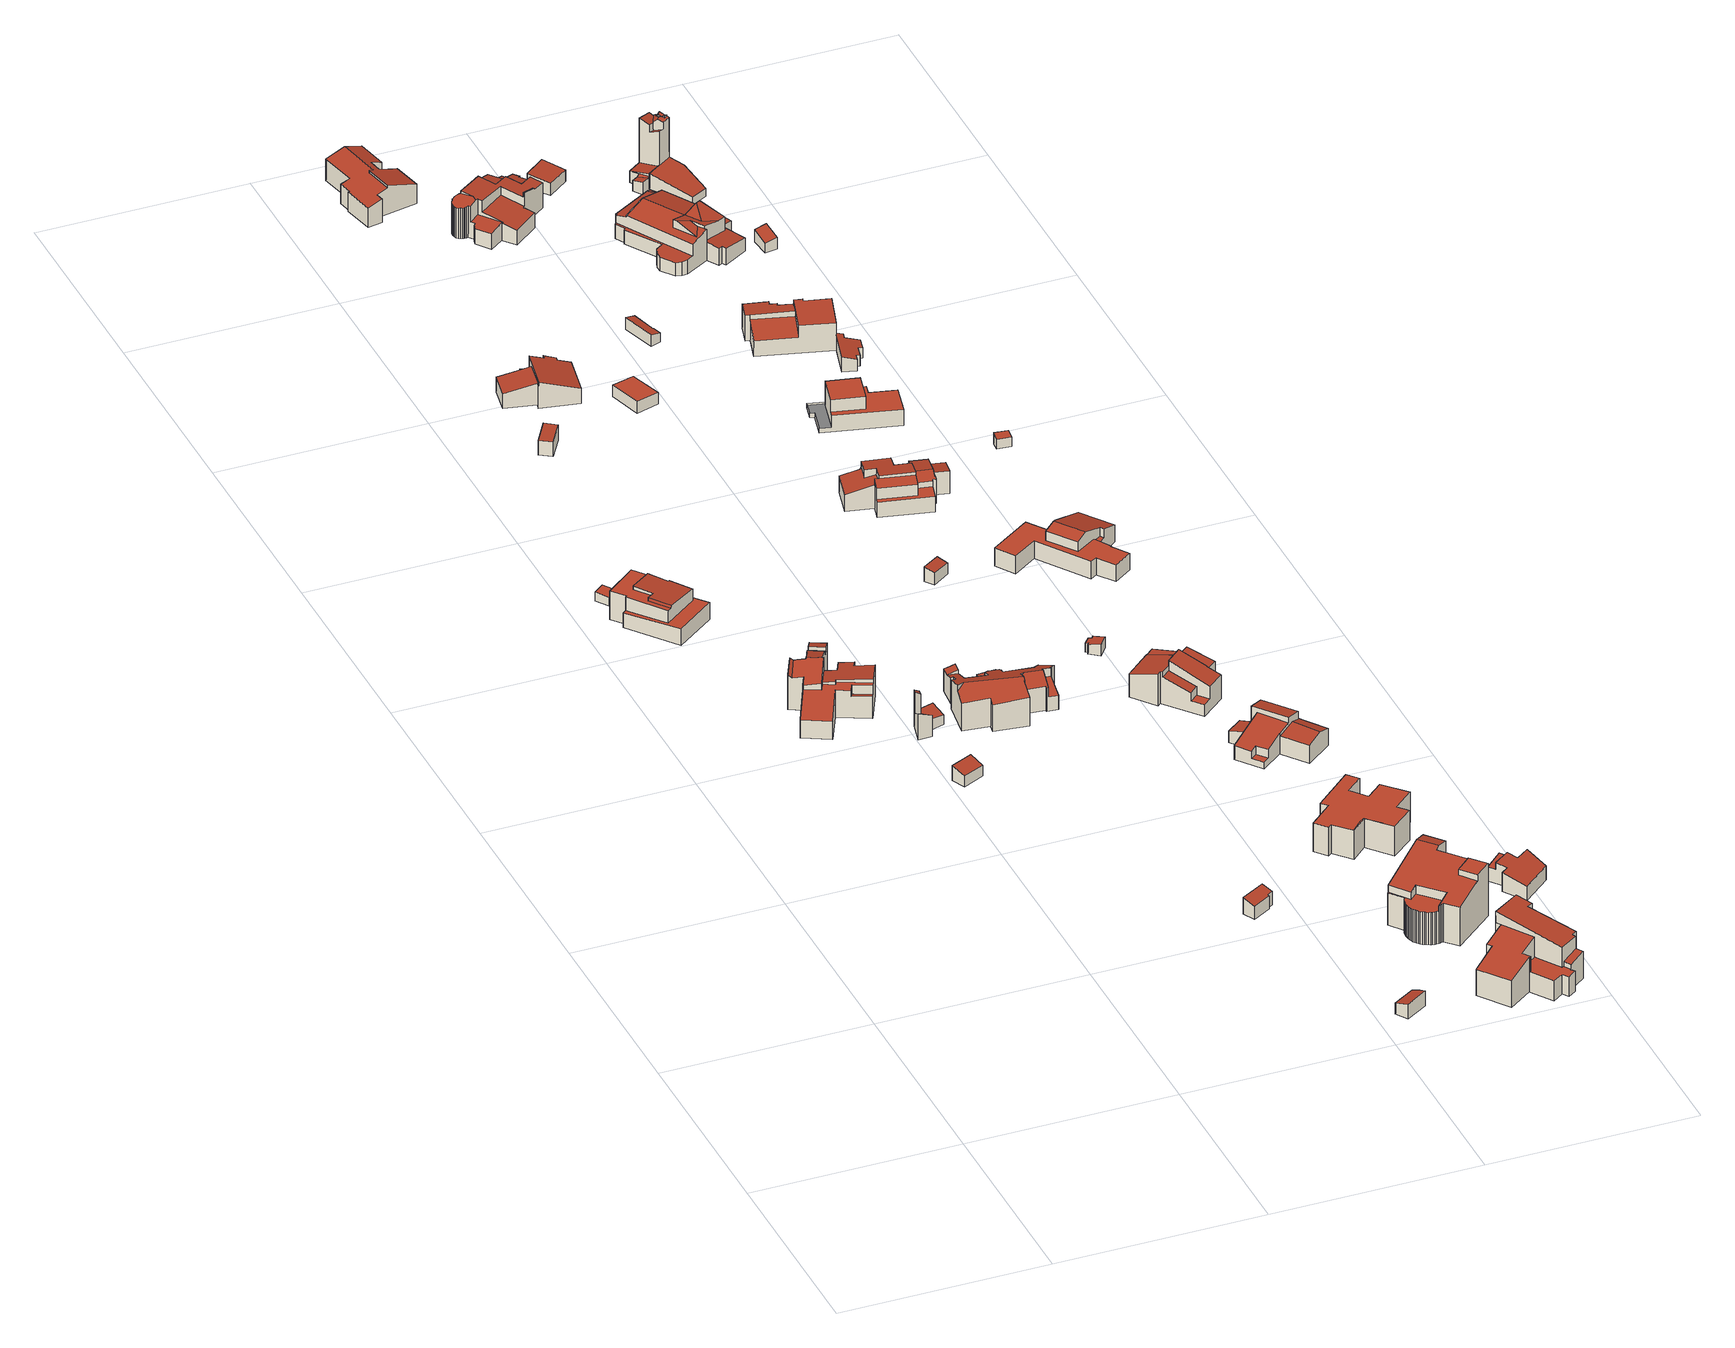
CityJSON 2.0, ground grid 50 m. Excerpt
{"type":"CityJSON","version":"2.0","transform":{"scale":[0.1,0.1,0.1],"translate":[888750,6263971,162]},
"CityObjects":{
"building1":{"type":"Building","geometry":[{"type":"Solid","lod":"2","boundaries":[[[[0,1,2,3]],[[0,4,5,1]],[[3,6,4,0]],[[6,3,2,7]],[[7,2,1,5]],[[5,4,6,7]]]],"semantics":{"surfaces":[{"type":"RoofSurface"},{"type":"WallSurface"},{"type":"GroundSurface"}],"values":[[0,1,1,1,1,2]]}}]},
"building2":{"type":"Building","geometry":[{"type":"Solid","lod":"2","boundaries":[[[[8,9,10,11,12,13,14,15]],[[16,17,18,19,20,21,22,23]],[[15,18,17,8]],[[11,24,25,12]],[[10,26,24,11]],[[19,27,28,20]],[[14,29,27,19,18,15]],[[25,24,26,30,31,32,28,27,29,33]],[[13,33,29,14]],[[12,25,33,13]],[[8,17,16,34,35,9]],[[34,16,23,36]],[[36,23,22,37]],[[37,22,21,38]],[[38,21,20,28,32,39]],[[39,32,31,40]],[[40,31,30,41]],[[41,30,26,10,9,35]],[[35,34,36,37,38,39,40,41]]]],"semantics":{"surfaces":[{"type":"RoofSurface"},{"type":"WallSurface"},{"type":"GroundSurface"}],"values":[[0,0,1,1,1,1,1,0,0,1,1,1,1,1,1,1,1,1,2]]}}]},
"building3":{"type":"Building","geometry":[{"type":"Solid","lod":"2","boundaries":[[[[42,43,44,45]],[[45,46,47,48,49,50,51,52,53,54,55,42]],[[43,56,57,58,59,60,61,62,63,64,44]],[[65,66,67,68]],[[42,55,69,70,56,43]],[[71,72,73,74]],[[52,75,76,53]],[[62,77,78,63]],[[58,79,59]],[[61,80,81,77,62]],[[82,73,72,83]],[[69,84,76,75,85,86,87,88,89,70]],[[59,79,68,67,90,91,60]],[[81,80,92,93,94,95]],[[53,76,84,54]],[[96,97,98,99]],[[54,84,69,55]],[[91,90,93,92]],[[50,98,97,51]],[[60,91,92,80,61]],[[82,83,66,65]],[[49,99,98,50]],[[89,88,100,101]],[[100,88,87,102]],[[102,87,86,103]],[[103,86,85,104]],[[104,85,75,52,51,97,96,105]],[[95,94,106,107]],[[106,94,93,90,67,66,83,72,71,108]],[[48,47,109,110]],[[109,47,46,111]],[[44,64,112,111,46,45]],[[112,64,63,78,113]],[[57,56,70,89,101,114]],[[108,71,74,115]],[[115,74,73,82,65,68,79,58,57,114]],[[105,96,99,49,48,110]],[[113,78,77,81,95,107]],[[107,106,108,115,114,101,100,102,103,104,105,110,109,111,112,113]]]],"semantics":{"surfaces":[{"type":"WallSurface"},{"type":"RoofSurface"},{"type":"GroundSurface"}],"values":[[0,1,1,0,0,1,0,1,0,0,0,1,1,1,0,1,0,0,0,0,1,0,0,0,0,0,0,0,0,0,0,0,0,0,0,0,0,0,2]]}}]},
"building4":{"type":"Building","geometry":[{"type":"Solid","lod":"2","boundaries":[[[[116,117,118,119]],[[118,117,120,121]],[[120,117,116,122]],[[119,123,122,116]],[[123,119,118,121]],[[121,120,122,123]]]],"semantics":{"surfaces":[{"type":"RoofSurface"},{"type":"WallSurface"},{"type":"GroundSurface"}],"values":[[0,1,1,1,1,2]]}}]},
"building5":{"type":"Building","geometry":[{"type":"Solid","lod":"2","boundaries":[[[[124,125,126,127]],[[128,129,130,131,132,133]],[[134,135,136,137,138,139]],[[126,135,134,131,130,127]],[[125,136,135,126]],[[132,131,134,139]],[[133,140,141,128]],[[133,132,139,138,142,140]],[[129,128,141,143]],[[127,130,129,143,144,124]],[[142,138,137,145]],[[145,137,136,125,124,144]],[[142,145,144,143,141,140]]]],"semantics":{"surfaces":[{"type":"RoofSurface"},{"type":"WallSurface"},{"type":"GroundSurface"}],"values":[[0,0,0,1,1,1,1,1,1,1,1,1,2]]}}]},
"building6":{"type":"Building","geometry":[{"type":"Solid","lod":"2","boundaries":[[[[146,147,148,149]],[[149,150,151,146]],[[150,149,148,152]],[[152,148,147,153]],[[153,147,146,151]],[[151,150,152,153]]]],"semantics":{"surfaces":[{"type":"RoofSurface"},{"type":"WallSurface"},{"type":"GroundSurface"}],"values":[[0,1,1,1,1,2]]}}]},
"building7":{"type":"Building","geometry":[{"type":"Solid","lod":"2","boundaries":[[[[154,155,156,157,158,159,160,161]],[[162,163,164,165,166,167,168,169]],[[157,170,171,166,165,158]],[[154,172,173,155]],[[171,170,174,175]],[[167,166,171,175]],[[173,172,176,177]],[[155,173,177,178,179,156]],[[161,160,180,181]],[[180,160,159,182]],[[158,165,164,183,182,159]],[[183,164,163,184]],[[184,163,162,185]],[[185,162,169,186]],[[186,169,168,187]],[[187,168,167,175,174,188]],[[156,179,188,174,170,157]],[[178,177,176,189]],[[161,181,189,176,172,154]],[[181,180,182,183,184,185,186,187,188,179,178,189]]]],"semantics":{"surfaces":[{"type":"RoofSurface"},{"type":"WallSurface"},{"type":"GroundSurface"}],"values":[[0,0,1,1,0,1,0,1,1,1,1,1,1,1,1,1,1,1,1,2]]}}]},
"building8":{"type":"Building","geometry":[{"type":"Solid","lod":"2","boundaries":[[[[190,191,192,193,194,195]],[[195,196,197,190]],[[196,195,194,198]],[[198,194,193,199]],[[199,193,192,200]],[[200,192,191,201]],[[201,191,190,197]],[[197,196,198,199,200,201]]]],"semantics":{"surfaces":[{"type":"RoofSurface"},{"type":"WallSurface"},{"type":"GroundSurface"}],"values":[[0,1,1,1,1,1,1,2]]}}]},
"building9":{"type":"Building","geometry":[{"type":"Solid","lod":"2","boundaries":[[[[202,203,204,205,206]],[[206,205,207,208]],[[207,205,204,209]],[[209,204,203,210]],[[210,203,202,211]],[[211,202,206,208]],[[208,207,209,210,211]]]],"semantics":{"surfaces":[{"type":"RoofSurface"},{"type":"WallSurface"},{"type":"GroundSurface"}],"values":[[0,1,1,1,1,1,2]]}}]},
"building10":{"type":"Building","geometry":[{"type":"Solid","lod":"2","boundaries":[[[[212,213,214,215,216,217,218,219,220,221,222,223,224,225,226,227,228,229,230,231,232,233,234,235,236,237,238]],[[229,239,240,241,242,243,244,245,230]],[[228,239,229]],[[230,245,246,247,231]],[[233,248,249,250,234]],[[218,251,252,219]],[[253,254,255,256,252,251,257]],[[222,258,223]],[[258,259,260,223]],[[217,257,251,218]],[[232,247,246,261,262,248,233]],[[231,247,232]],[[234,250,263,235]],[[263,250,249,264]],[[213,265,266,214]],[[212,267,265,213]],[[238,268,267,212]],[[268,238,237,269]],[[269,237,236,270]],[[270,236,235,263,264,271]],[[226,272,273,227]],[[225,274,272,226]],[[224,275,274,225]],[[223,260,276,275,224]],[[220,277,278,221]],[[219,252,256,279,277,220]],[[215,280,281,216]],[[214,266,280,215]],[[244,243,282,283]],[[282,243,242,284]],[[284,242,241,285]],[[285,241,240,286]],[[286,240,239,228,227,273]],[[262,261,287,288]],[[287,261,246,245,244,283]],[[271,264,249,248,262,288]],[[279,256,255,289]],[[289,255,254,290]],[[290,254,253,291]],[[291,253,257,217,216,281]],[[276,260,259,292]],[[292,259,258,222,221,278]],[[278,277,279,289,290,291,281,280,266,265,267,268,269,270,271,288,287,283,282,284,285,286,273,272,274,275,276,292]]]],"semantics":{"surfaces":[{"type":"RoofSurface"},{"type":"WallSurface"},{"type":"GroundSurface"}],"values":[[0,0,1,1,1,1,0,1,0,1,0,1,1,0,1,1,1,1,1,1,1,1,1,1,1,1,1,1,1,1,1,1,1,1,1,1,1,1,1,1,1,1,2]]}}]},
"building11":{"type":"Building","geometry":[{"type":"Solid","lod":"2","boundaries":[[[[293,294,295,296]],[[296,297,298,293]],[[297,296,295,299]],[[299,295,294,300]],[[300,294,293,298]],[[298,297,299,300]]]],"semantics":{"surfaces":[{"type":"RoofSurface"},{"type":"WallSurface"},{"type":"GroundSurface"}],"values":[[0,1,1,1,1,2]]}}]},
"building12":{"type":"Building","geometry":[{"type":"Solid","lod":"2","boundaries":[[[[301,302,303,304]],[[303,302,305,306]],[[305,302,301,307]],[[307,301,304,308]],[[308,304,303,306]],[[306,305,307,308]]]],"semantics":{"surfaces":[{"type":"RoofSurface"},{"type":"WallSurface"},{"type":"GroundSurface"}],"values":[[0,1,1,1,1,2]]}}]},
"building13":{"type":"Building","geometry":[{"type":"Solid","lod":"2","boundaries":[[[[309,310,311,312,313,314,315,316,317,318,319,320]],[[318,321,322,323,324,325,326,327,328,319]],[[317,321,318]],[[316,322,321,317]],[[319,328,329,330,320]],[[314,331,332,315]],[[313,333,331,314]],[[312,334,333,313]],[[311,335,334,312]],[[310,336,335,311]],[[309,337,336,310]],[[320,330,337,309]],[[329,328,327,338]],[[338,327,326,339]],[[339,326,325,340]],[[340,325,324,341]],[[341,324,323,342]],[[342,323,322,316,315,332]],[[332,331,333,334,335,336,337,330,329,338,339,340,341,342]]]],"semantics":{"surfaces":[{"type":"RoofSurface"},{"type":"WallSurface"},{"type":"GroundSurface"}],"values":[[0,0,1,1,1,1,1,1,1,1,1,1,1,1,1,1,1,1,2]]}}]},
"building14":{"type":"Building","geometry":[{"type":"Solid","lod":"2","boundaries":[[[[343,344,345,346,347,348,349,350,351,352,353,354,355,356,357,358]],[[344,359,360,345]],[[349,361,362,350]],[[356,363,364,357]],[[346,365,366,347]],[[361,367,366,365,368,369,370,371,372,373,374,375,376,377,378,379,380,381,382,383,384,385,386,387,388,389,390,391,392,362]],[[347,366,367,348]],[[363,393,394,364]],[[357,364,394,358]],[[348,367,361,349]],[[358,394,393,395,396,343]],[[354,397,398,355]],[[353,399,397,354]],[[352,400,399,353]],[[351,401,400,352]],[[350,362,392,402,401,351]],[[391,403,402,392]],[[390,404,403,391]],[[389,405,404,390]],[[388,406,405,389]],[[387,407,406,388]],[[386,408,407,387]],[[385,409,408,386]],[[384,410,409,385]],[[383,411,410,384]],[[382,412,411,383]],[[381,413,412,382]],[[380,414,413,381]],[[414,380,379,415]],[[415,379,378,416]],[[416,378,377,417]],[[417,377,376,418]],[[418,376,375,419]],[[419,375,374,420]],[[420,374,373,421]],[[421,373,372,422]],[[422,372,371,423]],[[423,371,370,424]],[[424,370,369,425]],[[425,369,368,426]],[[426,368,365,346,345,360,427]],[[395,393,363,356,355,398]],[[427,360,359,428]],[[428,359,344,343,396]],[[396,395,398,397,399,400,401,402,403,404,405,406,407,408,409,410,411,412,413,414,415,416,417,418,419,420,421,422,423,424,425,426,427,428]]]],"semantics":{"surfaces":[{"type":"RoofSurface"},{"type":"WallSurface"},{"type":"GroundSurface"}],"values":[[0,0,1,1,1,0,1,0,1,1,1,1,1,1,1,1,1,1,1,1,1,1,1,1,1,1,1,1,1,1,1,1,1,1,1,1,1,1,1,1,1,1,1,1,2]]}}]},
"building15":{"type":"Building","geometry":[{"type":"Solid","lod":"2","boundaries":[[[[429,430,431,432,433,434,435,436,437]],[[433,438,439,434]],[[432,440,438,433]],[[431,441,440,432]],[[430,442,441,431]],[[429,443,442,430]],[[437,444,443,429]],[[444,437,436,445]],[[445,436,435,446]],[[446,435,434,439]],[[439,438,440,441,442,443,444,445,446]]]],"semantics":{"surfaces":[{"type":"RoofSurface"},{"type":"WallSurface"},{"type":"GroundSurface"}],"values":[[0,1,1,1,1,1,1,1,1,1,2]]}}]},
"building16":{"type":"Building","geometry":[{"type":"Solid","lod":"2","boundaries":[[[[447,448,449,450,451,452,453,454]],[[455,456,457,458,459,460,461,462,463,464,465,466]],[[454,467,468,460,459,447]],[[460,468,469,461]],[[469,468,467,470,471,472,473,474,475,476,477,478]],[[447,459,458,479,480,448]],[[462,461,469,478]],[[463,462,478,477]],[[480,479,481,482]],[[481,479,458,457]],[[476,475,483,484]],[[483,475,474,485]],[[485,474,473,486]],[[486,473,472,487]],[[487,472,471,488]],[[488,471,470,489]],[[489,470,467,454,453,490]],[[490,453,452,491]],[[491,452,451,492]],[[492,451,450,493]],[[493,450,449,494]],[[494,449,448,480,482,495]],[[456,455,496,497]],[[496,455,466,498]],[[498,466,465,499]],[[499,465,464,500]],[[500,464,463,477,476,484]],[[495,482,481,457,456,497]],[[497,496,498,499,500,484,483,485,486,487,488,489,490,491,492,493,494,495]]]],"semantics":{"surfaces":[{"type":"RoofSurface"},{"type":"WallSurface"},{"type":"GroundSurface"}],"values":[[0,0,1,1,0,1,1,1,0,1,1,1,1,1,1,1,1,1,1,1,1,1,1,1,1,1,1,1,2]]}}]},
"building17":{"type":"Building","geometry":[{"type":"Solid","lod":"2","boundaries":[[[[501,502,503,504,505,506]],[[506,505,507,508]],[[507,505,504,509]],[[503,510,509,504]],[[502,511,510,503]],[[511,502,501,512]],[[512,501,506,508]],[[508,507,509,510,511,512]]]],"semantics":{"surfaces":[{"type":"RoofSurface"},{"type":"WallSurface"},{"type":"GroundSurface"}],"values":[[0,1,1,1,1,1,1,2]]}}]},
"building18":{"type":"Building","geometry":[{"type":"Solid","lod":"2","boundaries":[[[[513,514,515,516,517,518,519,520,521,522,523,524,525,526,527,528,529,530,531,532,533]],[[520,534,525,524,523,522,521]],[[517,535,536,518]],[[516,537,535,517]],[[515,538,537,516]],[[514,539,538,515]],[[513,540,539,514]],[[533,541,540,513]],[[541,533,532,542]],[[542,532,531,543]],[[543,531,530,544]],[[544,530,529,545]],[[545,529,528,546]],[[546,528,527,547]],[[547,527,526,548]],[[548,526,525,534,549]],[[549,534,520,519,550]],[[550,519,518,536]],[[536,535,537,538,539,540,541,542,543,544,545,546,547,548,549,550]]]],"semantics":{"surfaces":[{"type":"RoofSurface"},{"type":"WallSurface"},{"type":"GroundSurface"}],"values":[[0,0,1,1,1,1,1,1,1,1,1,1,1,1,1,1,1,1,2]]}}]},
"building19":{"type":"Building","geometry":[{"type":"Solid","lod":"2","boundaries":[[[[551,552,553,554]],[[555,556,557,558,559]],[[557,560,561,558]],[[562,563,564,565,566,567,568,569,570,571,572,573,574,575]],[[560,576,577,561]],[[556,578,579,580,581,576,560,557]],[[568,582,583,584,585,586,587,569]],[[562,588,577,576,581,563]],[[563,581,580,564]],[[554,589,555,590,551]],[[567,591,582,568]],[[555,589,578,556]],[[553,592,584,583,593,579,578,589,554]],[[585,584,592,594]],[[565,593,595,566]],[[552,596,597,594,592,553]],[[558,561,577,588,598,599,600,601,602,559]],[[591,567,566,595]],[[564,580,579,593,565]],[[595,593,583,582,591]],[[559,602,590,555]],[[571,570,603,604]],[[603,570,569,587,605]],[[575,574,606,607]],[[606,574,573,608]],[[608,573,572,609]],[[609,572,571,604]],[[601,600,610,611]],[[610,600,599,612]],[[612,599,598,613]],[[613,598,588,562,575,607]],[[597,596,614,615]],[[614,596,552,551,590,602,601,611]],[[605,587,586,616]],[[616,586,585,594,597,615]],[[615,614,611,610,612,613,607,606,608,609,604,603,605,616]]]],"semantics":{"surfaces":[{"type":"WallSurface"},{"type":"RoofSurface"},{"type":"GroundSurface"}],"values":[[0,0,0,1,0,1,1,0,0,1,0,0,0,0,0,1,1,0,0,1,0,0,0,0,0,0,0,0,0,0,0,0,0,0,0,2]]}}]},
"building20":{"type":"Building","geometry":[{"type":"Solid","lod":"2","boundaries":[[[[617,618,619,620,621,622]],[[623,624,625,626]],[[626,627,628,629,630,631,632,623]],[[620,633,634,635,624,623,632,621]],[[622,631,636,637,638,639,617]],[[621,632,631,622]],[[637,640,641,638]],[[634,642,643,635]],[[624,635,643,644,645,646,647,625]],[[633,648,642,634]],[[630,649,636,631]],[[640,637,636,649]],[[639,638,641,650]],[[628,651,652,629]],[[627,653,651,628]],[[626,654,653,627]],[[625,647,655,654,626]],[[618,656,657,619]],[[617,639,650,658,656,618]],[[655,647,646,659]],[[659,646,645,660]],[[660,645,644,661]],[[661,644,643,642,648,662]],[[662,648,633,620,619,657]],[[658,650,641,640,649,630,629,652]],[[652,651,653,654,655,659,660,661,662,657,656,658]]]],"semantics":{"surfaces":[{"type":"RoofSurface"},{"type":"WallSurface"},{"type":"GroundSurface"}],"values":[[0,1,0,1,1,1,1,1,0,0,1,0,0,1,1,1,1,1,1,1,1,1,1,1,1,2]]}}]},
"building21":{"type":"Building","geometry":[{"type":"Solid","lod":"2","boundaries":[[[[663,664,665,666,667,668,669,670,671]],[[672,673,674,675]],[[667,676,677,678,673,672,668]],[[677,679,680,681,682,683,684,678]],[[669,685,686,670]],[[673,678,684,674]],[[687,688,689,690,686,685,691]],[[668,672,675,691,685,669]],[[679,677,676,692]],[[663,693,694,664]],[[694,693,695,696]],[[664,694,696,665]],[[671,670,686,690,697,698]],[[665,696,695,699,700,666]],[[666,700,701,692,676,667]],[[683,682,702,703]],[[702,682,681,704]],[[704,681,680,705]],[[705,680,679,692,701]],[[697,690,689,706]],[[706,689,688,707]],[[707,688,687,708]],[[708,687,691,675,674,684,683,703]],[[699,695,693,663,671,698]],[[698,697,706,707,708,703,702,704,705,701,700,699]]]],"semantics":{"surfaces":[{"type":"RoofSurface"},{"type":"WallSurface"},{"type":"GroundSurface"}],"values":[[0,0,1,0,1,1,0,1,0,1,0,1,1,1,1,1,1,1,1,1,1,1,1,1,2]]}}]},
"building22":{"type":"Building","geometry":[{"type":"Solid","lod":"2","boundaries":[[[[709,710,711,712,713,714,715,716,717,718,719,720,721,722,723]],[[717,716,724,725,726,727,728,729,730,731,732,733,734,735,736,737,738,739,740,741,742,743,744,745,746,747]],[[748,749,750,751,752]],[[753,754,755,756,757,758,752,759,760]],[[761,762,763,764,765,766,767,768]],[[769,770,771,772,773,774,749,748,775,776]],[[711,710,773,772]],[[714,713,770,769]],[[712,711,772,771]],[[748,752,758,775]],[[755,754,777,778]],[[724,716,715]],[[758,757,776,775]],[[720,719,766,765]],[[721,720,765,764,779,780]],[[752,751,781,759]],[[723,722,782,783]],[[718,717,747,784,785]],[[777,786,787,778]],[[751,750,788,781]],[[785,767,766,719,718]],[[789,790,791,792,793,768,767,785,784,794]],[[722,721,780,782]],[[779,783,782,780]],[[713,712,771,770]],[[715,714,769,776,757,756,795,796]],[[723,783,779,764,763,797,798,709]],[[762,799,797,763]],[[761,800,799,762]],[[793,801,800,761,768]],[[709,798,802,774,773,710]],[[778,787,803,795,756,755]],[[753,760,804,805]],[[781,788,806,804,760,759]],[[792,807,801,793]],[[791,808,807,792]],[[790,809,808,791]],[[789,810,809,790]],[[794,811,810,789]],[[812,811,794,784,747,746]],[[746,745,813,812]],[[745,744,814,813]],[[744,743,815,814]],[[743,742,816,815]],[[742,741,817,816]],[[741,740,818,817]],[[740,739,819,818]],[[738,820,819,739]],[[737,821,820,738]],[[736,822,821,737]],[[735,823,822,736]],[[734,824,823,735]],[[733,825,824,734]],[[732,826,825,733]],[[731,827,826,732]],[[730,828,827,731]],[[729,829,828,730]],[[728,830,829,729]],[[727,831,830,728]],[[726,832,831,727]],[[725,833,832,726]],[[796,833,725,724,715]],[[786,834,803,787]],[[805,834,786,777,754,753]],[[802,806,788,750,749,774]],[[804,806,802,798,797,799,800,801,807,808,809,810,811,812,813,814,815,816,817,818,819,820,821,822,823,824,825,826,827,828,829,830,831,832,833,796,795,803,834,805]]]],"semantics":{"surfaces":[{"type":"RoofSurface"},{"type":"WallSurface"},{"type":"GroundSurface"}],"values":[[0,0,1,0,0,0,1,1,1,1,1,1,1,1,1,1,1,1,0,2,1,0,1,0,1,1,1,1,1,1,1,1,1,1,1,1,1,1,1,1,1,1,1,1,1,1,1,1,1,1,1,1,1,1,1,1,1,1,1,1,1,1,1,1,1,2]]}}]},
"building23":{"type":"Building","geometry":[{"type":"Solid","lod":"2","boundaries":[[[[835,836,837,838,839,840,841,842]],[[836,843,844,837]],[[843,845,846,844]],[[837,844,846,847,848,838]],[[842,849,850,835]],[[849,842,841,851]],[[851,841,840,852]],[[852,840,839,853]],[[853,839,838,848]],[[847,846,845,854]],[[854,845,843,836,835,850]],[[850,849,851,852,853,848,847,854]]]],"semantics":{"surfaces":[{"type":"RoofSurface"},{"type":"WallSurface"},{"type":"GroundSurface"}],"values":[[0,1,0,1,1,1,1,1,1,1,1,2]]}}]},
"building24":{"type":"Building","geometry":[{"type":"Solid","lod":"2","boundaries":[[[[855,856,857,858,859,860,861,862,863,864,865,866,867,868]],[[869,870,871,872,873,874,875]],[[874,873,876,877]],[[863,878,879,864]],[[866,880,871,870,867]],[[864,879,876,873,872,881,865]],[[881,872,871,880]],[[865,881,880,866]],[[877,876,879,878,882,883]],[[858,884,885,859]],[[857,886,884,858]],[[856,887,886,857]],[[855,888,887,856]],[[868,889,888,855]],[[889,868,867,870,890]],[[862,861,891,892]],[[891,861,860,893]],[[893,860,859,885]],[[890,870,869,894]],[[894,869,875,895]],[[895,875,874,877,883,896]],[[896,883,882,897]],[[897,882,878,863,862,892]],[[892,891,893,885,884,886,887,888,889,890,894,895,896,897]]]],"semantics":{"surfaces":[{"type":"RoofSurface"},{"type":"WallSurface"},{"type":"GroundSurface"}],"values":[[0,0,1,1,1,1,0,1,0,1,1,1,1,1,1,1,1,1,1,1,1,1,1,2]]}}]},
"building25":{"type":"Building","geometry":[{"type":"Solid","lod":"2","boundaries":[[[[898,899,900,901,902,903,904,905,906]],[[906,907,908,898]],[[909,910,898,908,911]],[[911,908,907,912,913,914,915,916]],[[900,917,909,911,916,901]],[[899,918,917,900]],[[898,910,918,899]],[[910,909,917,918]],[[905,904,919,920]],[[919,904,903,921]],[[921,903,902,922]],[[922,902,901,916,915,923]],[[923,915,914,924]],[[924,914,913,925]],[[925,913,912,926]],[[926,912,907,906,905,920]],[[920,919,921,922,923,924,925,926]]]],"semantics":{"surfaces":[{"type":"RoofSurface"},{"type":"WallSurface"},{"type":"GroundSurface"}],"values":[[0,1,1,2,1,1,1,0,1,1,1,1,1,1,1,1,2]]}}]},
"building26":{"type":"Building","geometry":[{"type":"Solid","lod":"2","boundaries":[[[[927,928,929,930]],[[930,931,932,927]],[[931,930,929,933]],[[933,929,928,934]],[[934,928,927,932]],[[932,931,933,934]]]],"semantics":{"surfaces":[{"type":"RoofSurface"},{"type":"WallSurface"},{"type":"GroundSurface"}],"values":[[0,1,1,1,1,2]]}}]},
"building27":{"type":"Building","geometry":[{"type":"Solid","lod":"2","boundaries":[[[[935,936,937,938,939,940,941,942,943,944,945]],[[946,947,948,949,950,951]],[[939,952,953,940]],[[941,954,955,942]],[[938,956,957,951,950,939]],[[953,952,958,959,955,954]],[[957,956,960,961]],[[958,952,939,950,949]],[[937,960,956,938]],[[940,953,954,941]],[[948,947,962,963]],[[962,947,946,964]],[[964,946,951,957,961,965]],[[936,966,965,961,960,937]],[[935,967,966,936]],[[945,968,967,935]],[[968,945,944,969]],[[969,944,943,970]],[[970,943,942,955,959,971]],[[971,959,958,949,948,963]],[[963,962,964,965,966,967,968,969,970,971]]]],"semantics":{"surfaces":[{"type":"RoofSurface"},{"type":"WallSurface"},{"type":"GroundSurface"}],"values":[[0,0,1,1,1,0,0,1,1,1,1,1,1,1,1,1,1,1,1,1,2]]}}]},
"building28":{"type":"Building","geometry":[{"type":"MultiSurface","lod":"2","boundaries":[[[972,973,974,975,976,977,978,979,980,981]],[[973,982,983,974]],[[972,984,982,973]],[[981,985,984,972]],[[980,986,985,981]],[[986,980,979,987]],[[987,979,978,988]],[[988,978,977,989]],[[989,977,976,990]],[[990,976,975,991]],[[975,974,983,991]],[[983,982,984,985,986,987,988,989,990,991]],[[975,991,992]]],"semantics":{"surfaces":[{"type":"RoofSurface"},{"type":"WallSurface"},{"type":"GroundSurface"}],"values":[0,1,1,1,1,1,1,1,1,1,1,2,1]}}]},
"building29":{"type":"Building","geometry":[{"type":"Solid","lod":"2","boundaries":[[[[993,994,995,996,997,998,999]],[[1000,1001,1002,1003,1004,1005]],[[1006,1007,1008,1009,1010,1011,1012,1001]],[[1010,1013,1014,1015,1016,1011]],[[1013,1017,1018,1014]],[[999,1019,1000,1005,1020,1021,993]],[[1003,1022,1023,1004]],[[1024,1025,1026,1027,1028,1029,1030,1031,1032,1033,1034,1035]],[[998,1025,1024,1036,1019,999]],[[1002,1037,1016,1015,1022,1003]],[[1014,1018,1038,1039,1040,1041,1042,1043,1044,1023,1022,1015]],[[1000,1019,1036,1017,1013,1045,1046,1047,1001]],[[1012,1048,1001]],[[1009,1045,1013,1010]],[[1007,1049,1047,1046,1008]],[[993,1021,994]],[[994,1021,1020,1050,995]],[[1001,1047,1049,1006]],[[1011,1016,1037,1051,1048,1012]],[[1001,1048,1051,1037,1002]],[[1008,1046,1045,1009]],[[1006,1049,1007]],[[1023,1044,1052,1053]],[[1052,1044,1043,1054]],[[1054,1043,1042,1055]],[[1055,1042,1041,1056]],[[1056,1041,1040,1057]],[[1057,1040,1039,1058]],[[1058,1039,1038,1059]],[[1059,1038,1018,1060]],[[1060,1018,1017,1036,1024,1035,1061]],[[1061,1035,1034,1062]],[[1062,1034,1033,1063]],[[1063,1033,1032,1064]],[[1064,1032,1031,1065]],[[1065,1031,1030,1066]],[[1066,1030,1029,1067]],[[1067,1029,1028,1068]],[[1068,1028,1027,1069]],[[1069,1027,1026,1070]],[[1070,1026,1025,998,997,1071]],[[1071,997,996,1072]],[[1072,996,995,1050,1073]],[[1073,1050,1020,1005,1004,1023,1053]],[[1053,1052,1054,1055,1056,1057,1058,1059,1060,1061,1062,1063,1064,1065,1066,1067,1068,1069,1070,1071,1072,1073]]]],"semantics":{"surfaces":[{"type":"RoofSurface"},{"type":"WallSurface"},{"type":"GroundSurface"}],"values":[[0,0,0,1,1,1,1,0,1,1,0,0,0,1,1,1,0,1,0,1,0,0,1,1,1,1,1,1,1,1,1,1,1,1,1,1,1,1,1,1,1,1,1,1,2]]}}]},
"building30":{"type":"Building","geometry":[{"type":"Solid","lod":"2","boundaries":[[[[1074,1075,1076,1077]],[[1076,1075,1078,1079]],[[1078,1075,1074,1080]],[[1080,1074,1077,1081]],[[1081,1077,1076,1079]],[[1079,1078,1080,1081]]]],"semantics":{"surfaces":[{"type":"RoofSurface"},{"type":"WallSurface"},{"type":"GroundSurface"}],"values":[[0,1,1,1,1,2]]}}]},
"building31":{"type":"Building","geometry":[{"type":"Solid","lod":"2","boundaries":[[[[1082,1083,1084,1085,1086,1087]],[[1084,1088,1089,1090,1091,1085]],[[1090,1092,1093,1094,1095,1091]],[[1092,1096,1097,1098,1099,1093]],[[1089,1096,1092,1090]],[[1088,1097,1096,1089]],[[1100,1101,1102]],[[1103,1104,1105,1106]],[[1094,1093,1099,1107,1108,1109,1110,1100,1102,1111]],[[1112,1113,1114,1115]],[[1108,1107,1116]],[[1109,1108,1116]],[[1103,1106,1117,1118,1119,1120]],[[1082,1118,1117,1083]],[[1111,1102,1101]],[[1110,1109,1116,1121]],[[1116,1107,1099,1098,1122,1115,1114]],[[1087,1119,1118,1082]],[[1116,1114,1113]],[[1121,1116,1113,1112]],[[1086,1085,1091,1095,1123,1124]],[[1123,1095,1094,1111,1101,1100,1110,1121,1112,1115,1122,1125]],[[1105,1104,1126,1127]],[[1126,1104,1103,1120,1128]],[[1125,1122,1098,1097,1088,1084,1083,1117,1106,1105,1127]],[[1128,1120,1119,1087,1086,1124]],[[1124,1123,1125,1127,1126,1128]]]],"semantics":{"surfaces":[{"type":"RoofSurface"},{"type":"WallSurface"},{"type":"GroundSurface"}],"values":[[0,1,0,1,1,0,1,0,0,1,0,1,0,1,0,0,0,1,1,0,1,1,1,1,1,1,2]]}}]},
"building32":{"type":"Building","geometry":[{"type":"Solid","lod":"2","boundaries":[[[[1129,1130,1131,1132,1133]],[[1129,1134,1135,1130]],[[1133,1136,1134,1129]],[[1136,1133,1132,1137]],[[1137,1132,1131,1138]],[[1138,1131,1130,1135]],[[1135,1134,1136,1137,1138]]]],"semantics":{"surfaces":[{"type":"RoofSurface"},{"type":"WallSurface"},{"type":"GroundSurface"}],"values":[[0,1,1,1,1,1,2]]}}]},
"building33":{"type":"Building","geometry":[{"type":"Solid","lod":"2","boundaries":[[[[1139,1140,1141,1142]],[[1142,1143,1144,1139]],[[1143,1142,1141,1145]],[[1145,1141,1140,1146]],[[1146,1140,1139,1144]],[[1144,1143,1145,1146]]]],"semantics":{"surfaces":[{"type":"RoofSurface"},{"type":"WallSurface"},{"type":"GroundSurface"}],"values":[[0,1,1,1,1,2]]}}]}
},
"vertices":[
[1,2068,146],[22,2039,145],[48,2057,145],[26,2088,146],[1,2068,123],[22,2039,123],[26,2088,123],[48,2057,123],
[138,1983,193],[135,1981,193],[104,2022,196],[54,1983,201],[84,1942,199],[68,1931,200],[103,1886,198],[173,1938,190],[146,1989,159],[138,1983,159],[173,1938,161],[92,1878,160],[28,1962,157],[20,1956,157],[108,1845,161],[203,1915,162],[54,1983,192],[84,1942,192],[104,2022,192],[92,1878,191],[28,1962,192],[102,1885,191],[79,2054,192],[5,1995,193],[31,1964,192],[67,1930,192],[146,1989,119],[135,1981,119],[203,1915,119],[108,1845,119],[20,1956,119],[31,1964,119],[5,1995,119],[79,2054,119],
[310,1546,138],[310,1546,154],[274,1564,148],[274,1564,137],[237,1489,114],[299,1457,114],[336,1534,138],[367,1519,138],[374,1533,143],[416,1513,143],[419,1519,145],[346,1555,144],[343,1548,142],[317,1560,142],[341,1610,174],[338,1611,174],[339,1612,174],[323,1620,171],[309,1631,170],[307,1627,169],[283,1639,164],[262,1596,150],[285,1585,154],[364,1660,135],[330,1676,135],[330,1676,154],[364,1660,154],[317,1560,147],[341,1610,140],[356,1728,136],[344,1704,144],[378,1686,144],[391,1711,136],[419,1519,155],[346,1555,149],[276,1642,170],[254,1600,157],[339,1612,171],[307,1627,137],[276,1642,135],[378,1686,135],[344,1704,135],[343,1548,150],[448,1579,147],[406,1599,143],[414,1614,141],[383,1630,138],[367,1597,143],[322,1659,160],[323,1659,160],[323,1659,133],[322,1659,133],[321,1659,133],[292,1674,130],[409,1499,125],[416,1513,121],[374,1533,119],[367,1519,123],[383,1630,68],[367,1597,68],[414,1614,68],[406,1599,68],[448,1579,68],[409,1499,68],[321,1659,68],[292,1674,68],[356,1728,68],[299,1457,68],[336,1534,68],[237,1489,68],[285,1585,68],[254,1600,68],[338,1611,68],[391,1711,68],
[499,1271,65],[514,1238,55],[566,1262,54],[552,1296,65],[514,1238,27],[566,1262,27],[499,1271,27],[552,1296,27],
[483,1447,155],[478,1428,161],[492,1432,152],[497,1452,146],[544,1428,87],[534,1466,97],[497,1452,99],[486,1405,90],[506,1405,87],[509,1419,90],[486,1405,118],[492,1432,101],[478,1428,108],[471,1394,129],[504,1395,116],[506,1405,110],[509,1419,62],[544,1428,62],[504,1395,62],[534,1466,62],[483,1447,62],[471,1394,62],
[173,2692,147],[146,2710,148],[112,2656,145],[139,2639,144],[139,2639,107],[173,2692,107],[112,2656,107],[146,2710,107],
[269,2936,144],[241,2942,153],[240,2933,153],[208,2939,163],[189,2837,162],[279,2819,135],[297,2921,135],[267,2927,144],[116,2865,134],[190,2849,152],[187,2837,152],[189,2837,152],[203,2915,152],[183,2919,147],[182,2919,147],[128,2930,134],[208,2939,132],[203,2915,140],[269,2936,124],[241,2942,123],[187,2943,132],[183,2919,140],[271,2947,122],[243,2952,121],[243,2952,96],[240,2933,96],[297,2921,96],[267,2927,96],[279,2819,96],[187,2837,96],[190,2849,96],[116,2865,96],[128,2930,96],[182,2919,96],[187,2943,96],[271,2947,96],
[944,613,54],[887,580,54],[902,551,45],[946,577,45],[944,580,46],[958,589,46],[958,589,11],[944,613,11],[944,580,11],[946,577,11],[902,551,11],[887,580,11],
[1063,82,42],[1116,114,43],[1108,127,39],[1097,141,34],[1045,110,33],[1097,141,4],[1045,110,4],[1108,127,4],[1116,114,4],[1063,82,4],
[789,1492,114],[775,1481,119],[774,1477,121],[704,1485,122],[705,1498,118],[705,1508,114],[679,1510,115],[668,1501,119],[666,1476,129],[614,1483,130],[619,1529,112],[594,1530,114],[591,1505,123],[597,1505,123],[595,1485,131],[585,1486,131],[577,1431,152],[598,1447,145],[724,1416,147],[728,1442,137],[739,1450,133],[780,1443,133],[781,1451,130],[800,1450,129],[801,1455,127],[804,1455,127],[815,1467,121],[577,1431,138],[573,1398,128],[637,1390,131],[634,1371,125],[715,1361,130],[720,1407,144],[722,1406,144],[722,1406,119],[728,1442,130],[773,1398,118],[773,1398,93],[781,1451,108],[679,1510,96],[668,1501,94],[705,1528,101],[662,1530,98],[661,1503,93],[668,1502,94],[705,1508,98],[619,1529,121],[621,1551,122],[596,1554,114],[769,1402,119],[769,1398,118],[800,1450,108],[796,1396,93],[775,1481,57],[774,1477,57],[789,1492,57],[815,1467,57],[804,1455,57],[801,1455,57],[796,1396,57],[595,1485,57],[585,1486,57],[597,1505,57],[591,1505,57],[596,1554,57],[666,1476,57],[614,1483,57],[668,1502,57],[704,1485,57],[705,1498,57],[715,1361,57],[720,1407,57],[634,1371,57],[637,1390,57],[573,1398,57],[769,1402,57],[769,1398,57],[661,1503,57],[662,1530,57],[705,1528,57],[621,1551,57],
[374,2737,128],[430,2754,126],[405,2834,125],[350,2817,127],[350,2817,97],[374,2737,97],[405,2834,97],[430,2754,97],
[685,1881,152],[700,1859,146],[742,1888,143],[727,1910,150],[700,1859,115],[742,1888,115],[685,1881,115],[727,1910,115],
[141,3783,115],[118,3778,109],[125,3745,109],[121,3745,108],[137,3670,108],[172,3677,119],[168,3697,118],[195,3702,126],[181,3771,126],[192,3773,129],[170,3882,129],[122,3872,115],[181,3771,133],[195,3702,133],[268,3717,109],[252,3788,109],[207,3779,124],[201,3810,124],[228,3815,114],[212,3890,114],[212,3890,59],[122,3872,59],[172,3677,59],[168,3697,59],[137,3670,59],[121,3745,59],[125,3745,59],[118,3778,59],[141,3783,59],[228,3815,59],[201,3810,59],[207,3779,59],[252,3788,59],[268,3717,59],
[1281,451,155],[1291,460,159],[1255,500,159],[1152,410,123],[1187,366,122],[1204,382,128],[1255,328,129],[1224,301,118],[1225,301,118],[1229,302,119],[1233,303,120],[1236,303,121],[1263,274,121],[1324,326,142],[1295,362,143],[1331,394,155],[1314,480,152],[1279,521,152],[1255,328,105],[1224,301,105],[1324,326,157],[1295,362,157],[1152,410,105],[1187,366,105],[1204,382,105],[1150,408,105],[1176,376,105],[1174,372,105],[1172,367,105],[1171,363,105],[1170,359,105],[1170,354,105],[1170,350,105],[1171,345,105],[1171,341,105],[1173,336,105],[1174,332,105],[1176,328,105],[1179,324,105],[1181,321,105],[1184,317,105],[1187,314,105],[1191,311,105],[1195,309,105],[1198,307,105],[1203,305,105],[1207,303,105],[1211,302,105],[1216,301,105],[1220,301,105],[1363,359,157],[1331,394,157],[1363,359,22],[1281,451,22],[1236,303,22],[1263,274,22],[1233,303,22],[1229,302,22],[1225,301,22],[1220,301,22],[1216,301,22],[1211,302,22],[1207,303,22],[1203,305,22],[1198,307,22],[1195,309,22],[1191,311,22],[1187,314,22],[1184,317,22],[1181,321,22],[1179,324,22],[1176,328,22],[1174,332,22],[1173,336,22],[1171,341,22],[1171,345,22],[1170,350,22],[1170,354,22],[1170,359,22],[1171,363,22],[1172,367,22],[1174,372,22],[1176,376,22],[1150,408,22],[1279,521,22],[1314,480,22],
[928,1523,133],[923,1517,133],[917,1522,132],[904,1507,132],[910,1503,133],[906,1498,133],[929,1480,138],[949,1505,137],[939,1514,135],[910,1503,109],[906,1498,109],[904,1507,109],[917,1522,109],[923,1517,109],[928,1523,109],[939,1514,109],[949,1505,109],[929,1480,109],
[1406,49,121],[1450,79,120],[1445,85,122],[1457,94,121],[1386,194,142],[1400,203,141],[1377,237,148],[1310,191,150],[1426,25,70],[1419,34,70],[1421,35,70],[1410,52,70],[1406,49,70],[1366,108,70],[1326,80,69],[1338,62,69],[1336,60,69],[1371,8,69],[1396,26,69],[1406,11,69],[1310,191,122],[1366,108,122],[1326,80,107],[1310,190,122],[1318,179,122],[1270,144,105],[1279,133,105],[1224,91,85],[1277,19,86],[1335,61,106],[1336,60,106],[1338,62,107],[1410,52,82],[1450,79,89],[1421,35,81],[1461,64,88],[1277,19,18],[1335,61,18],[1224,91,18],[1279,133,18],[1270,144,18],[1318,179,18],[1310,190,18],[1377,237,18],[1400,203,18],[1386,194,18],[1457,94,18],[1445,85,18],[1461,64,18],[1426,25,18],[1419,34,18],[1406,11,18],[1396,26,18],[1371,8,18],
[528,2981,114],[521,3001,115],[520,3000,115],[501,3060,117],[478,3054,122],[504,2973,120],[478,3054,91],[504,2973,91],[501,3060,91],[520,3000,91],[521,3001,91],[528,2981,91],
[1222,818,138],[1131,740,135],[1145,726,135],[1089,677,134],[1113,648,134],[1121,655,135],[1158,615,135],[1159,616,135],[1158,617,135],[1183,641,136],[1194,650,136],[1225,616,137],[1224,615,137],[1243,594,137],[1296,637,138],[1275,660,138],[1323,701,139],[1274,754,139],[1236,722,137],[1205,760,137],[1244,793,138],[1195,649,136],[1113,648,61],[1121,655,61],[1089,677,61],[1145,726,61],[1131,740,61],[1222,818,61],[1244,793,61],[1205,760,61],[1236,722,61],[1274,754,61],[1323,701,61],[1275,660,61],[1296,637,61],[1243,594,61],[1195,649,61],[1158,615,61],
[691,2161,179],[691,2161,151],[778,2142,151],[778,2142,179],[707,2185,186],[707,2185,193],[714,2220,188],[714,2220,173],[707,2185,173],[689,2226,187],[689,2226,166],[698,2268,154],[762,2255,154],[754,2220,164],[793,2212,163],[800,2247,154],[842,2238,154],[825,2162,174],[827,2161,174],[833,2188,167],[868,2180,167],[881,2236,152],[816,2250,152],[818,2259,150],[702,2284,150],[699,2268,181],[699,2268,166],[784,2168,194],[793,2212,188],[754,2220,187],[762,2255,182],[830,2183,180],[788,2191,180],[782,2160,171],[817,2153,171],[818,2157,172],[826,2155,172],[698,2268,165],[784,2168,186],[697,2187,186],[842,2238,169],[782,2160,157],[793,2212,176],[817,2153,157],[800,2247,169],[689,2153,149],[812,2126,149],[696,2263,165],[650,2273,153],[633,2201,153],[697,2188,170],[697,2187,170],[833,2188,110],[868,2180,110],[826,2155,110],[818,2259,110],[702,2284,110],[816,2250,110],[881,2236,110],[633,2201,110],[697,2188,110],[650,2273,110],[696,2263,110],[689,2153,110],[812,2126,110],[818,2157,110],
[1074,1218,155],[1112,1250,155],[1089,1276,167],[1090,1277,167],[1046,1328,189],[1010,1297,189],[996,1386,153],[996,1386,134],[994,1385,134],[994,1385,153],[933,1332,153],[977,1277,174],[985,1284,174],[989,1279,176],[1010,1297,175],[1046,1328,175],[1090,1277,157],[1045,1329,174],[1045,1329,148],[1010,1297,163],[1053,1244,144],[1053,1244,123],[1074,1218,123],[1033,1226,144],[1033,1226,123],[1074,1352,174],[1074,1352,149],[1073,1354,148],[1086,1365,148],[1027,1431,132],[985,1396,131],[1119,1300,157],[989,1279,163],[1054,1201,123],[977,1277,93],[985,1284,93],[933,1332,93],[994,1385,93],[985,1396,93],[1112,1250,93],[1089,1276,93],[1054,1201,93],[1027,1431,93],[1086,1365,93],[1073,1354,93],[1119,1300,93],
[1069,974,140],[1083,985,144],[1103,961,144],[1141,991,157],[1142,990,157],[1169,1010,165],[1122,1071,167],[1074,1033,151],[1043,1008,141],[1169,1010,179],[1202,1036,171],[1145,1107,171],[1113,1083,178],[1142,990,151],[1181,1020,160],[1202,1036,151],[1222,960,159],[1249,981,149],[1169,1083,152],[1190,1099,143],[1169,1126,144],[1145,1107,154],[1122,1071,145],[1074,1033,145],[1109,1080,141],[1093,1101,135],[1057,1073,135],[1083,1040,145],[1113,1083,141],[1186,933,151],[1069,974,122],[1083,985,122],[1088,949,122],[1103,961,122],[1083,1040,105],[1043,1008,105],[1088,949,105],[1141,991,105],[1186,933,105],[1190,1099,105],[1169,1126,105],[1169,1083,105],[1249,981,105],[1057,1073,105],[1093,1101,105],[1109,1080,105],
[509,3593,127],[489,3617,132],[461,3596,135],[436,3626,142],[404,3603,144],[377,3635,152],[318,3591,156],[337,3568,151],[339,3556,149],[344,3559,149],[351,3550,147],[412,3594,142],[447,3553,132],[478,3575,129],[480,3572,129],[318,3591,150],[315,3591,150],[311,3591,149],[307,3591,148],[303,3589,147],[300,3588,146],[298,3586,145],[296,3584,145],[294,3581,144],[292,3578,143],[291,3575,142],[290,3572,142],[290,3568,141],[291,3565,141],[292,3561,140],[294,3557,140],[298,3553,140],[301,3551,141],[305,3549,141],[308,3548,142],[311,3548,142],[314,3548,143],[318,3549,144],[322,3544,144],[465,3655,123],[476,3642,123],[476,3642,70],[465,3655,71],[465,3655,100],[442,3684,100],[440,3687,100],[419,3671,107],[420,3668,107],[409,3659,111],[432,3631,111],[480,3667,95],[456,3695,95],[403,3481,101],[463,3527,102],[446,3547,108],[449,3550,108],[412,3594,120],[351,3550,119],[382,3509,109],[382,3508,108],[377,3635,144],[404,3603,143],[436,3626,133],[461,3596,133],[489,3617,124],[472,3638,124],[432,3631,133],[409,3659,133],[440,3687,96],[419,3671,94],[449,3550,143],[447,3553,143],[480,3667,70],[478,3575,133],[480,3572,133],[322,3544,104],[344,3559,109],[435,3694,88],[413,3678,86],[491,3653,69],[325,3531,103],[323,3526,103],[322,3519,102],[347,3487,102],[380,3511,108],[328,3535,104],[420,3668,63],[318,3591,63],[446,3547,63],[509,3593,63],[463,3527,63],[403,3481,63],[380,3511,63],[472,3638,63],[413,3678,63],[456,3695,63],[442,3684,63],[491,3653,63],[347,3487,63],[322,3519,63],[323,3526,63],[325,3531,63],[328,3535,63],[318,3549,63],[314,3548,63],[311,3548,63],[308,3548,63],[305,3549,63],[301,3551,63],[298,3553,63],[294,3557,63],[292,3561,63],[291,3565,63],[290,3568,63],[290,3572,63],[291,3575,63],[292,3578,63],[294,3581,63],[296,3584,63],[298,3586,63],[300,3588,63],[303,3589,63],[307,3591,63],[311,3591,63],[315,3591,63],[435,3694,63],
[1432,362,152],[1416,383,157],[1379,356,157],[1396,334,152],[1380,322,152],[1416,270,139],[1483,327,140],[1463,385,151],[1416,383,149],[1379,356,139],[1404,399,148],[1366,371,139],[1366,371,103],[1396,334,103],[1463,385,103],[1432,362,103],[1483,327,103],[1416,270,103],[1380,322,103],[1404,399,103],
[846,1876,163],[876,1829,163],[935,1869,162],[1018,1751,161],[1034,1761,160],[1063,1721,160],[1107,1751,159],[1079,1791,160],[1081,1792,160],[1057,1832,160],[1007,1797,161],[959,1863,161],[990,1884,161],[946,1945,161],[1064,1936,162],[990,1884,193],[984,1880,195],[1031,1814,195],[1077,1845,176],[1083,1835,177],[1119,1863,161],[1077,1845,154],[1083,1835,153],[1081,1792,153],[1057,1832,154],[959,1863,186],[1007,1797,186],[1084,1794,153],[1066,1821,154],[1018,1751,117],[1034,1761,117],[935,1869,117],[876,1829,117],[846,1876,117],[946,1945,117],[990,1884,117],[1107,1751,117],[1079,1791,117],[1063,1721,117],[1064,1936,117],[1119,1863,117],[1066,1821,117],[1084,1794,117],
[825,2579,141],[808,2506,141],[734,2523,141],[731,2510,141],[882,2474,141],[899,2547,141],[836,2562,141],[842,2586,141],[827,2589,141],[827,2589,109],[825,2579,109],[751,2596,172],[825,2579,172],[751,2596,110],[717,2617,110],[708,2579,110],[718,2576,110],[704,2517,110],[731,2510,110],[734,2523,172],[808,2506,173],[836,2562,99],[842,2586,99],[899,2547,99],[882,2474,99],[704,2517,99],[718,2576,99],[708,2579,99],[717,2617,99],
[507,3676,101],[542,3630,94],[592,3668,93],[557,3715,100],[557,3715,63],[507,3676,63],[592,3668,63],[542,3630,63],
[698,2917,156],[709,2914,156],[708,2913,157],[802,2888,158],[809,2913,155],[811,2921,154],[778,2930,154],[780,2937,153],[764,2941,153],[767,2952,152],[711,2966,152],[864,2809,161],[886,2888,169],[826,2903,169],[828,2908,170],[809,2913,170],[786,2830,161],[809,2913,135],[811,2921,132],[778,2930,132],[780,2937,130],[802,2888,145],[786,2830,130],[828,2908,135],[832,2925,129],[708,2913,145],[692,2855,130],[886,2888,90],[826,2903,90],[864,2809,90],[692,2855,90],[709,2914,90],[698,2917,90],[711,2966,90],[767,2952,90],[764,2941,90],[832,2925,90],
[878,2797,127],[881,2811,127],[866,2815,131],[842,2725,131],[874,2716,122],[878,2732,122],[887,2731,120],[894,2761,120],[905,2758,117],[912,2789,117],[881,2811,92],[866,2815,92],[878,2797,92],[912,2789,92],[905,2758,92],[894,2761,92],[887,2731,92],[878,2732,92],[874,2716,92],[842,2725,92],[842,2725,112],
[720,3453,134],[705,3476,127],[706,3482,126],[608,3424,126],[610,3421,127],[606,3418,127],[620,3394,134],[670,3423,152],[728,3328,152],[774,3355,140],[771,3358,140],[784,3365,136],[729,3459,135],[693,3308,162],[693,3305,163],[697,3299,163],[728,3299,156],[749,3268,156],[789,3290,145],[751,3292,153],[749,3268,149],[749,3268,117],[810,3302,108],[810,3302,143],[752,3264,149],[752,3264,117],[620,3394,138],[729,3459,123],[720,3453,126],[771,3358,116],[784,3365,114],[709,3239,107],[606,3418,107],[603,3416,107],[617,3392,107],[613,3389,106],[666,3305,107],[649,3295,105],[644,3280,104],[645,3265,103],[668,3233,103],[681,3230,104],[695,3231,105],[709,3239,137],[774,3355,161],[769,3236,113],[778,3241,112],[784,3232,111],[842,3266,102],[810,3319,109],[839,3336,104],[813,3381,110],[739,3282,149],[725,3254,142],[692,3307,142],[762,3348,162],[692,3307,162],[714,3486,123],[764,3350,162],[813,3381,69],[784,3365,69],[839,3336,69],[810,3319,69],[842,3266,69],[784,3232,69],[778,3241,69],[769,3236,69],[752,3264,69],[695,3231,69],[681,3230,69],[668,3233,69],[645,3265,69],[644,3280,69],[649,3295,69],[666,3305,69],[613,3389,69],[617,3392,69],[603,3416,69],[610,3421,69],[608,3424,69],[714,3486,69],
[1027,2302,133],[1060,2299,133],[1061,2320,136],[1028,2323,137],[1060,2299,108],[1061,2320,108],[1027,2302,108],[1028,2323,108],
[726,3613,89],[749,3579,97],[780,3599,97],[752,3641,88],[721,3620,87],[725,3613,89],[780,3599,187],[766,3621,174],[766,3621,193],[752,3641,202],[779,3630,190],[778,3631,191],[789,3654,191],[784,3663,195],[779,3630,170],[793,3608,183],[793,3608,201],[785,3620,203],[797,3642,205],[797,3642,199],[790,3638,200],[729,3597,84],[715,3588,84],[730,3566,89],[747,3578,89],[789,3626,204],[790,3637,200],[793,3633,205],[798,3641,207],[792,3650,196],[809,3625,206],[802,3620,207],[802,3620,203],[809,3625,203],[797,3627,204],[749,3579,91],[726,3613,88],[725,3613,88],[734,3600,89],[806,3629,204],[812,3620,202],[784,3663,57],[721,3620,57],[812,3620,57],[715,3588,57],[730,3566,57],[734,3600,57],
[812,3620,100],[749,3578,99],[811,3485,81],[849,3505,81],[833,3587,94],[812,3620,60],[749,3578,60],[833,3587,60],[849,3505,60],[811,3485,60],
[879,3242,94],[908,3247,99],[903,3295,106],[874,3291,101],[874,3291,69],[879,3242,69],[903,3295,69],[908,3247,69]
]}
